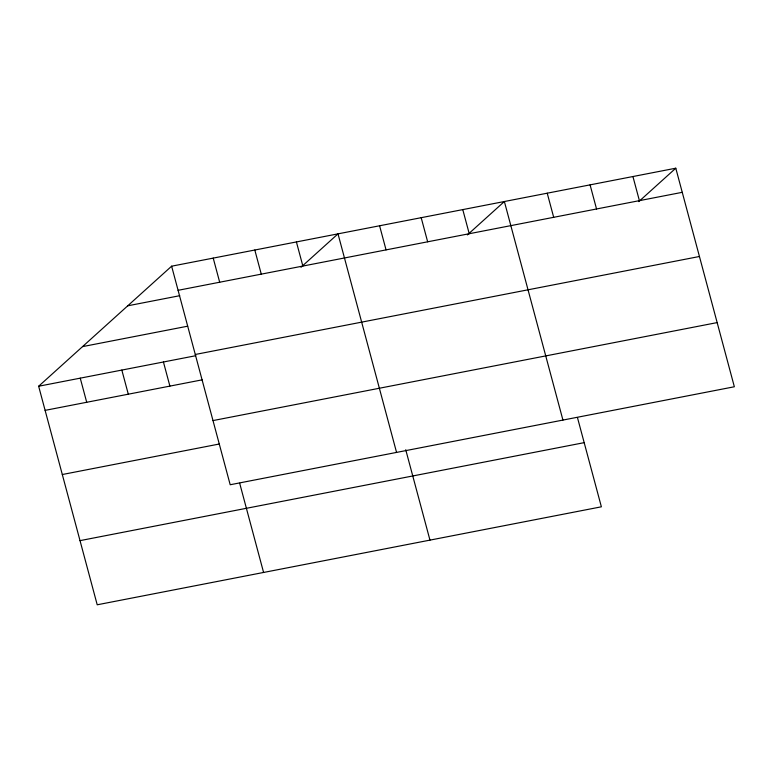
<?xml version="1.0" encoding="UTF-8"?>
<svg xmlns="http://www.w3.org/2000/svg" width="773" height="773" viewBox="0 0 773 773"><rect width="100%" height="100%" fill="white"/><g stroke="black" fill="none" stroke-linecap="round" stroke-linejoin="round"><path stroke-width="1.16" d="M577.46 417.575L601.375 506.808L97.214 604.795L38.65 386.239L171.625 266.192L675.786 168.205L734.35 386.761L230.19 484.748L171.625 266.192M300.997 267.255L338.004 233.852L396.559 452.408M467.375 234.924L504.373 201.521L562.937 420.077M638.788 201.608L675.786 168.205M178.09 290.31L682.25 192.322M127.748 305.808L179.732 295.701M82.527 346.623L187.675 326.187M195.279 354.478L699.439 256.491M38.65 386.239L195.782 355.706M45.114 410.366L202.246 379.823M213 420.58L717.16 322.592M62.304 474.525L219.435 443.982M80.015 540.636L584.185 442.649M632.932 176.534L639.397 200.651M590.079 184.863L596.543 208.981M547.226 193.192L553.69 217.31M462.776 209.599L469.24 233.726M421.188 217.686L427.653 241.804M379.591 225.774L386.056 249.892M405.738 449.751L429.962 540.124M296.407 241.939L302.871 266.057M254.81 250.027L261.274 274.144M213.222 258.105L219.687 282.232M239.678 483.222L263.583 572.464M163.432 361.986L169.896 386.114M121.834 370.074L128.299 394.191M80.247 378.161L86.711 402.279"/></g></svg>
